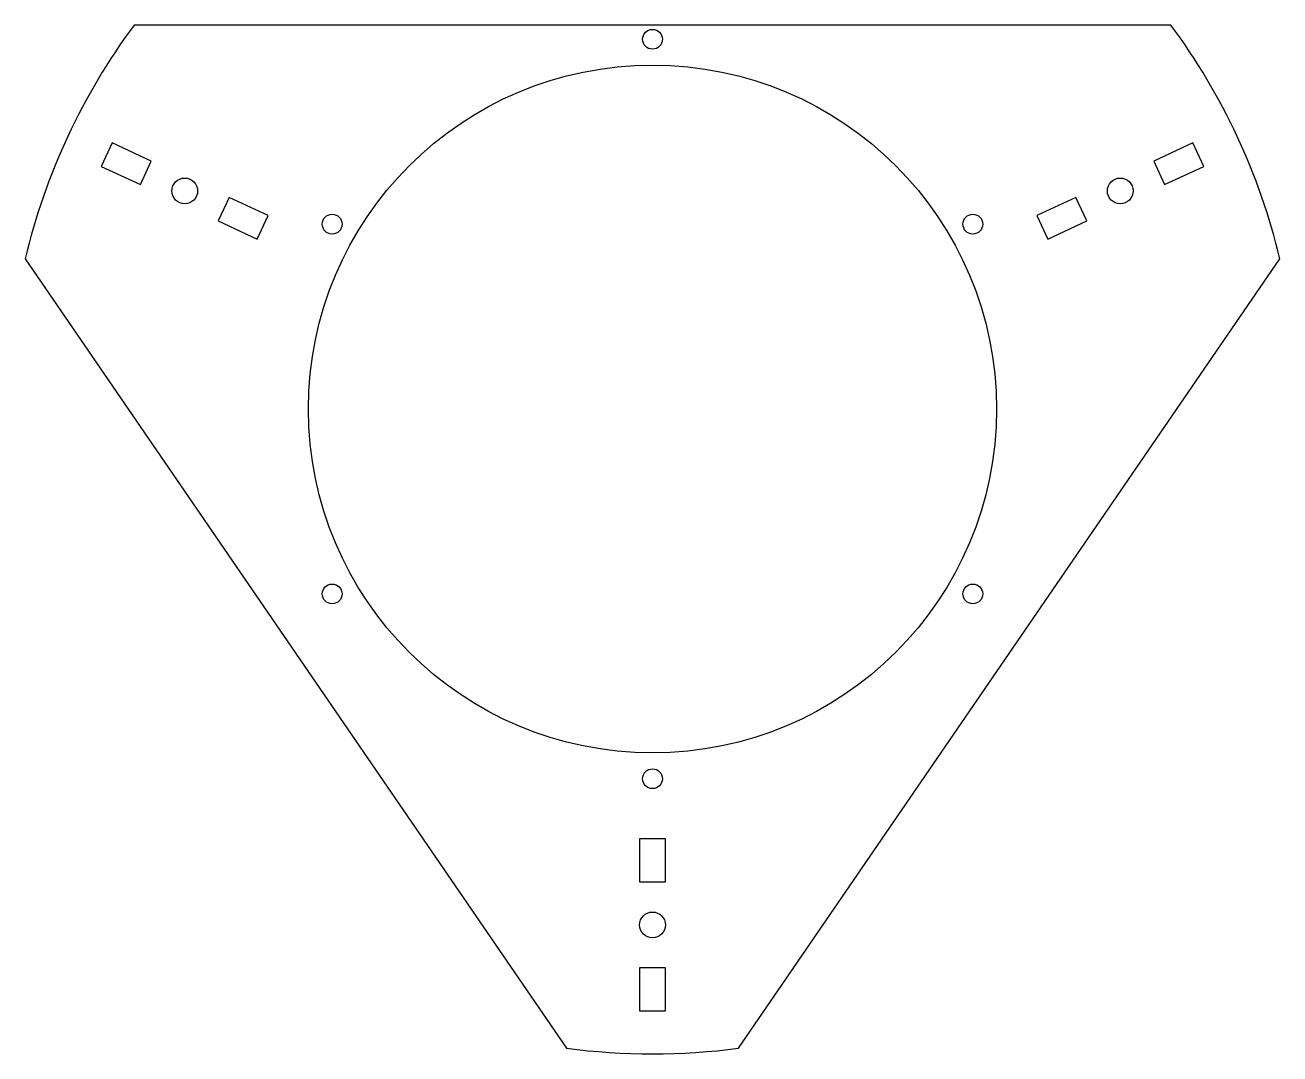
# Model space of a CAD drawing. Header units: millimetres. Extents: x -73 to 73, y -75 to 45.
import ezdxf

# ---------------------------------------------------------------- set-up
doc = ezdxf.new("R2010")
doc.units = ezdxf.units.MM

msp = doc.modelspace()

# ---------------------------------------------------------------- linework, layer by layer
at = {"color": 7, "linetype": 'Continuous', "lineweight": 25}
for p, q in [((60.26, 44.65), (-60.26, 44.65)), ((-62.81, 30.94), (-64.08, 28.22)), ((-58.28, 28.83), (-62.81, 30.94)), ((62.81, 30.94), (58.28, 28.83)), ((64.08, 28.22), (62.81, 30.94)), ((-64.08, 28.22), (-59.54, 26.11)), ((-59.54, 26.11), (-58.28, 28.83)), ((58.28, 28.83), (59.54, 26.11)), ((59.54, 26.11), (64.08, 28.22)), ((-49.21, 24.6), (-50.48, 21.88)), ((-44.68, 22.49), (-49.21, 24.6)), ((49.21, 24.6), (44.68, 22.49)), ((50.48, 21.88), (49.21, 24.6)), ((-50.48, 21.88), (-45.95, 19.77)), ((-45.95, 19.77), (-44.68, 22.49)), ((44.68, 22.49), (45.95, 19.77)), ((45.95, 19.77), (50.48, 21.88)), ((-72.94, 17.46), (-10, -74.33)), ((10, -74.33), (72.94, 17.46)), ((1.5, -50), (-1.5, -50)), ((-1.5, -50), (-1.5, -55)), ((1.5, -55), (1.5, -50)), ((-1.5, -55), (1.5, -55)), ((-1.5, -65), (-1.5, -70)), ((1.5, -65), (-1.5, -65)), ((1.5, -70), (1.5, -65)), ((-1.5, -70), (1.5, -70))]:
    msp.add_line(p, q, dxfattribs=at)
for centre, radius in [((0, 43), 1.15), ((0, 0), 40), ((-54.38, 25.36), 1.5), ((54.38, 25.36), 1.5), ((-37.24, 21.5), 1.15), ((37.24, 21.5), 1.15), ((-37.24, -21.5), 1.15), ((37.24, -21.5), 1.15), ((0, -43), 1.15), ((0, -60), 1.5)]:
    msp.add_circle(centre, radius, dxfattribs=at)
for start, end in [(143.463, 166.537), (13.463, 36.537), (262.3377, 277.6623)]:
    msp.add_arc((0, 0), 75, start, end, dxfattribs=at)

doc.saveas('drawing.dxf')
